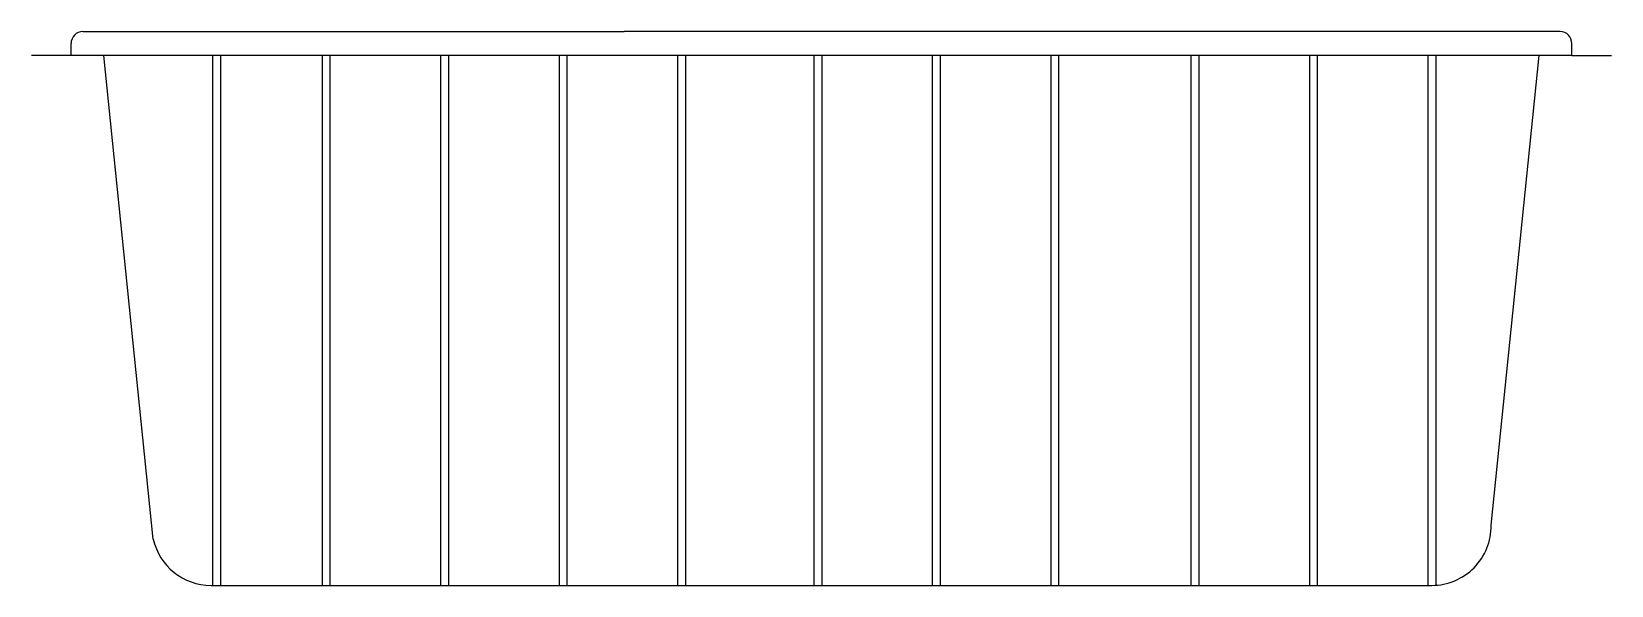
# Model space of a CAD drawing. Extents: x -1163.26 to -1159.26, y 334.73 to 336.13.
import ezdxf

# ---------------------------------------------------------------- set-up
doc = ezdxf.new("R2010")
doc.units = 0
doc.header["$LTSCALE"] = 10
doc.header["$MEASUREMENT"] = 0
doc.layers.add('Piscinas_Fibratec', color=4, linetype='CONTINUOUS')

msp = doc.modelspace()

# ---------------------------------------------------------------- linework, layer by layer
at = {"layer": 'Piscinas_Fibratec', "color": 2}
for p, q in [((-1163.1347, 336.1347), (-1161.7647, 336.1347)), ((-1160.7647, 336.1347), (-1161.7647, 336.1347)), ((-1159.3947, 336.1347), (-1160.7647, 336.1347)), ((-1163.1647, 336.0747), (-1163.1647, 336.1047)), ((-1163.1647, 336.0747), (-1163.1647, 336.1047)), ((-1159.3647, 336.0747), (-1159.3647, 336.1047)), ((-1163.1647, 336.0747), (-1163.2647, 336.0747)), ((-1162.1647, 336.0747), (-1163.1647, 336.0747)), ((-1159.3647, 336.0747), (-1162.1647, 336.0747)), ((-1159.3647, 336.0747), (-1159.2647, 336.0747))]:
    msp.add_line(p, q, dxfattribs=at)
at = {"layer": 'Piscinas_Fibratec'}
for p, q in [((-1162.9567, 334.8518), (-1163.0816, 336.0747)), ((-1159.5692, 334.8865), (-1159.4478, 336.0747)), ((-1162.8103, 334.7347), (-1161.8103, 334.7347)), ((-1161.8103, 334.7347), (-1159.7192, 334.7347))]:
    msp.add_line(p, q, dxfattribs=at)
at = {"layer": 'Piscinas_Fibratec', "color": 1}
for p, q in [((-1162.8067, 336.0747), (-1162.8067, 334.7347)), ((-1162.7867, 336.0747), (-1162.7867, 334.7347)), ((-1162.5293, 336.0747), (-1162.5293, 334.7347)), ((-1162.5093, 336.0747), (-1162.5093, 334.7347)), ((-1162.2293, 336.0747), (-1162.2293, 334.7347)), ((-1162.2093, 336.0747), (-1162.2093, 334.7347)), ((-1161.9293, 336.0747), (-1161.9293, 334.7347)), ((-1161.9093, 336.0747), (-1161.9093, 334.7347)), ((-1161.6293, 336.0747), (-1161.6293, 334.7347)), ((-1161.6093, 336.0747), (-1161.6093, 334.7347)), ((-1161.2842, 336.0747), (-1161.2842, 334.7347)), ((-1161.2642, 336.0747), (-1161.2642, 334.7347)), ((-1160.9842, 336.0747), (-1160.9842, 334.7347)), ((-1160.9642, 336.0747), (-1160.9642, 334.7347)), ((-1160.6842, 336.0747), (-1160.6842, 334.7347)), ((-1160.6642, 336.0747), (-1160.6642, 334.7347)), ((-1160.3293, 336.0747), (-1160.3293, 334.7347)), ((-1160.3093, 336.0747), (-1160.3093, 334.7347)), ((-1160.0293, 336.0747), (-1160.0293, 334.7347)), ((-1160.0093, 336.0747), (-1160.0093, 334.7347)), ((-1159.7293, 336.0747), (-1159.7293, 334.7347)), ((-1159.7093, 336.0747), (-1159.7093, 334.7347))]:
    msp.add_line(p, q, dxfattribs=at)
at = {"layer": 'Piscinas_Fibratec', "color": 2}
for centre, start, end in [((-1163.1347, 336.1047), 90, 180), ((-1163.1347, 336.1047), 90, 180), ((-1159.3947, 336.1047), 0, 90)]:
    msp.add_arc(centre, 0.03, start, end, dxfattribs=at)
at = {"layer": 'Piscinas_Fibratec'}
for centre, start, end in [((-1159.7192, 334.8847), 270, 0.7007), ((-1162.8103, 334.8847), 192.6516, 270)]:
    msp.add_arc(centre, 0.15, start, end, dxfattribs=at)

doc.saveas('drawing.dxf')
